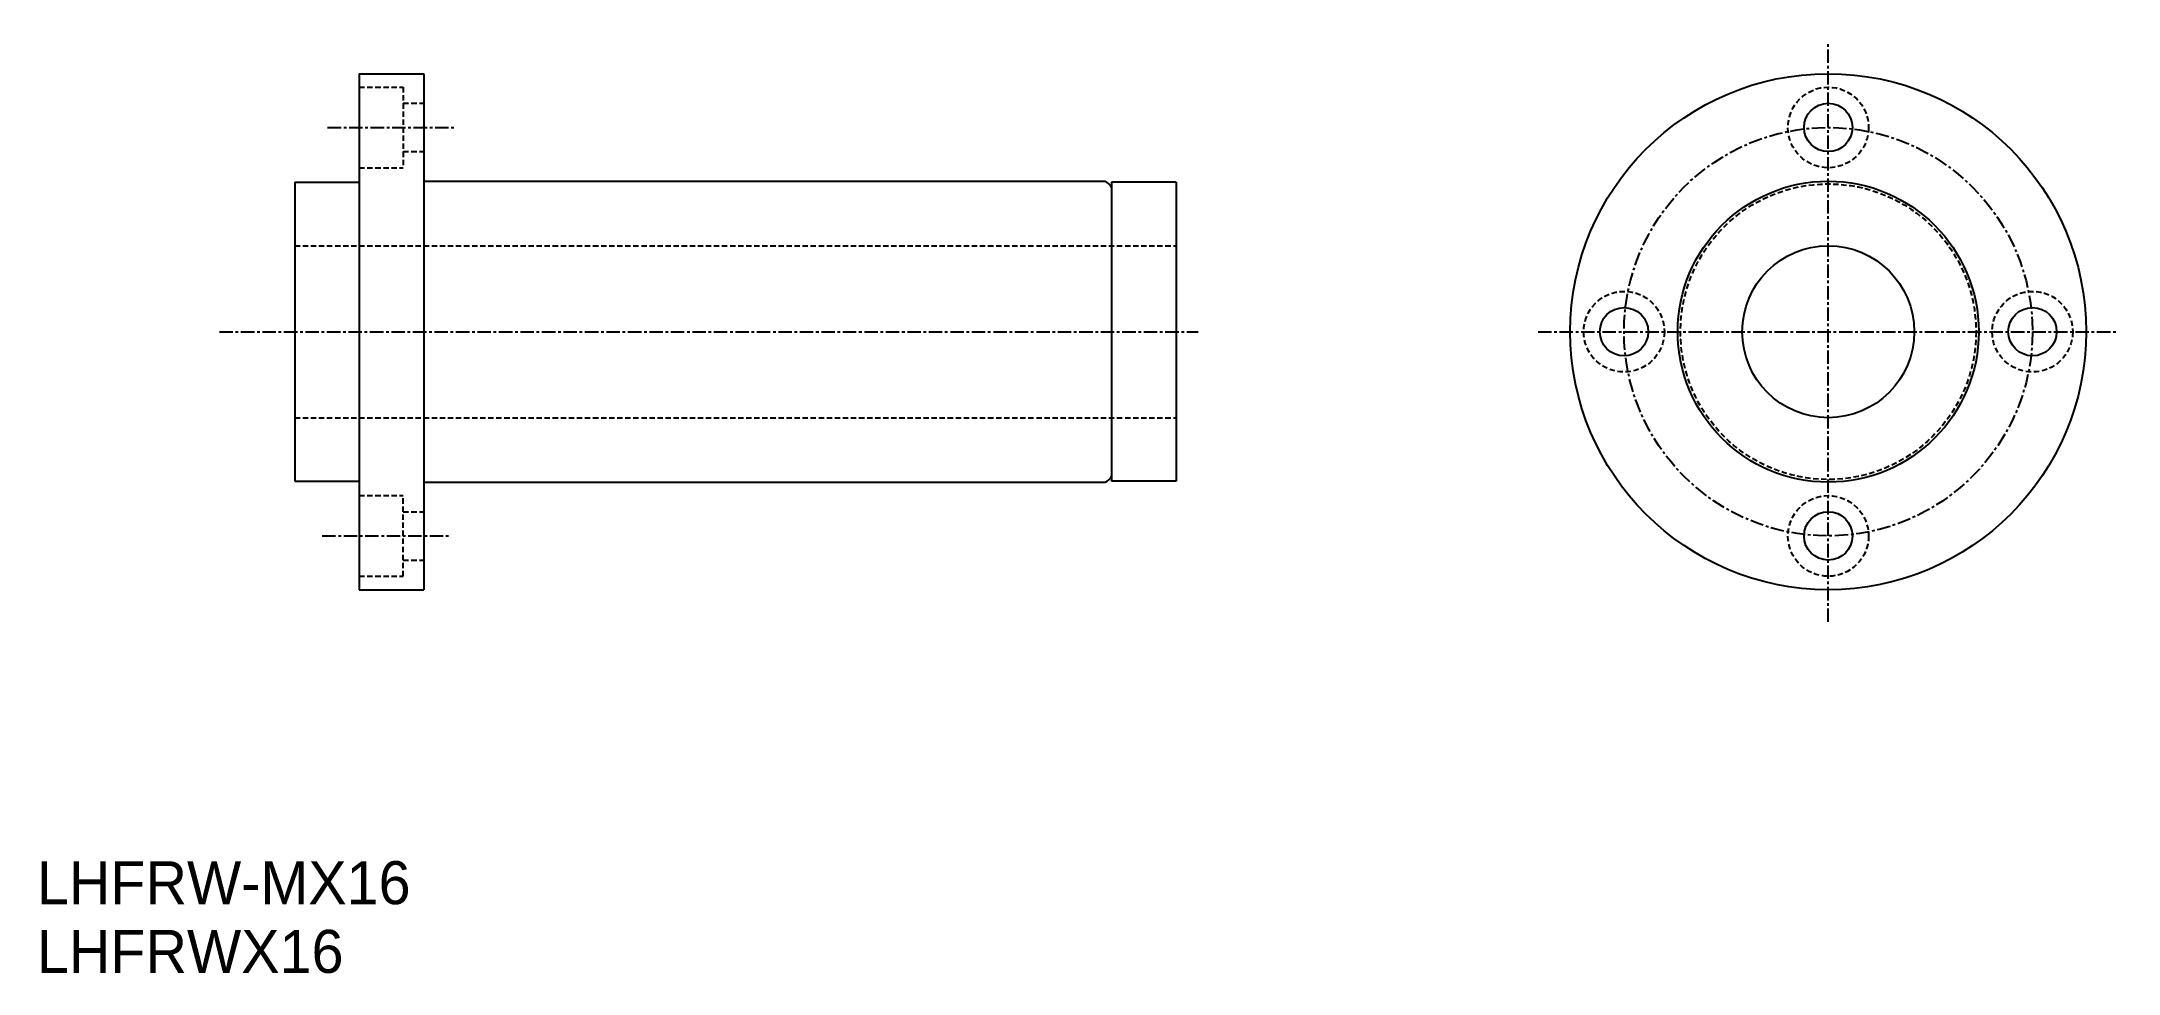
# Model space of a CAD drawing. Extents: x 279 to 473, y 129 to 215.
import ezdxf

# ---------------------------------------------------------------- set-up
doc = ezdxf.new("R2010")
doc.units = 0
doc.linetypes.add('CENTER', pattern=[2, 1.25, -0.25, 0.25, -0.25])
doc.linetypes.add('DASHED', pattern=[0.75, 0.5, -0.25])
doc.layers.get('0').update_dxf_attribs({"linetype": 'CONTINUOUS'})
doc.layers.add('CENTER', color=1, linetype='CENTER')

msp = doc.modelspace()

# ---------------------------------------------------------------- linework, layer by layer
at = {"color": 7, "linetype": 'CONTINUOUS'}
for p, q in [((308.94, 212.47), (314.94, 212.47)), ((308.94, 212.47), (308.94, 164.47)), ((314.94, 212.47), (314.94, 164.47)), ((302.94, 202.37), (302.94, 174.57)), ((302.94, 202.37), (308.94, 202.37)), ((314.94, 202.47), (378.35, 202.47)), ((384.94, 202.37), (378.94, 202.37)), ((378.94, 202.37), (378.94, 174.57)), ((384.94, 202.37), (384.94, 174.57)), ((302.94, 174.57), (308.94, 174.57)), ((314.94, 174.47), (378.35, 174.47)), ((384.94, 174.57), (378.94, 174.57)), ((308.94, 164.47), (314.94, 164.47))]:
    msp.add_line(p, q, dxfattribs=at)
at = {"color": 3, "linetype": 'DASHED'}
for p, q in [((308.94, 211.22), (313.04, 211.22)), ((313.04, 211.22), (313.04, 203.72)), ((313.04, 209.72), (314.94, 209.72)), ((313.04, 205.22), (314.94, 205.22)), ((308.94, 203.72), (313.04, 203.72)), ((302.94, 196.47), (384.94, 196.47)), ((302.94, 180.47), (384.94, 180.47)), ((308.94, 173.22), (313.04, 173.22)), ((313.04, 165.72), (313.04, 173.22)), ((313.04, 171.72), (314.94, 171.72)), ((313.04, 167.22), (314.94, 167.22)), ((308.94, 165.72), (313.04, 165.72))]:
    msp.add_line(p, q, dxfattribs=at)
at = {"color": 7, "linetype": 'CONTINUOUS'}
for centre, radius in [((445.62, 188.47), 24), ((445.62, 207.47), 2.25), ((445.62, 188.47), 14), ((445.62, 188.47), 8), ((426.62, 188.47), 2.25), ((464.62, 188.47), 2.25), ((445.62, 169.47), 2.25)]:
    msp.add_circle(centre, radius, dxfattribs=at)
at = {"color": 3, "linetype": 'DASHED'}
for centre, radius in [((445.62, 207.47), 3.75), ((445.62, 188.47), 13.75), ((426.62, 188.47), 3.75), ((464.62, 188.47), 3.75), ((445.62, 169.47), 3.75)]:
    msp.add_circle(centre, radius, dxfattribs=at)
at = {"color": 7, "linetype": 'CONTINUOUS'}
for centre, start, end in [((377.79, 201.29), 27.7958, 64.6683), ((377.79, 175.64), 295.3317, 332.2042)]:
    msp.add_arc(centre, 1.3, start, end, dxfattribs=at)
at = {"layer": 'CENTER', "color": 1, "linetype": 'CENTER'}
for p, q in [((445.62, 161.47), (445.62, 215.47)), ((306, 207.47), (318, 207.47)), ((295.94, 188.47), (387, 188.47)), ((418.62, 188.47), (472.62, 188.47)), ((305.5, 169.47), (317.5, 169.47))]:
    msp.add_line(p, q, dxfattribs=at)
msp.add_circle((445.62, 188.47), 19, dxfattribs=at)

# ---------------------------------------------------------------- texts
at = {"color": 7, "linetype": 'CONTINUOUS'}
for s, p in [('LHFRW-MX16', (278.95, 135.21)), ('LHFRWX16', (278.95, 128.82))]:
    msp.add_text(s, height=4, dxfattribs=at).set_placement(p)

doc.saveas('drawing.dxf')
